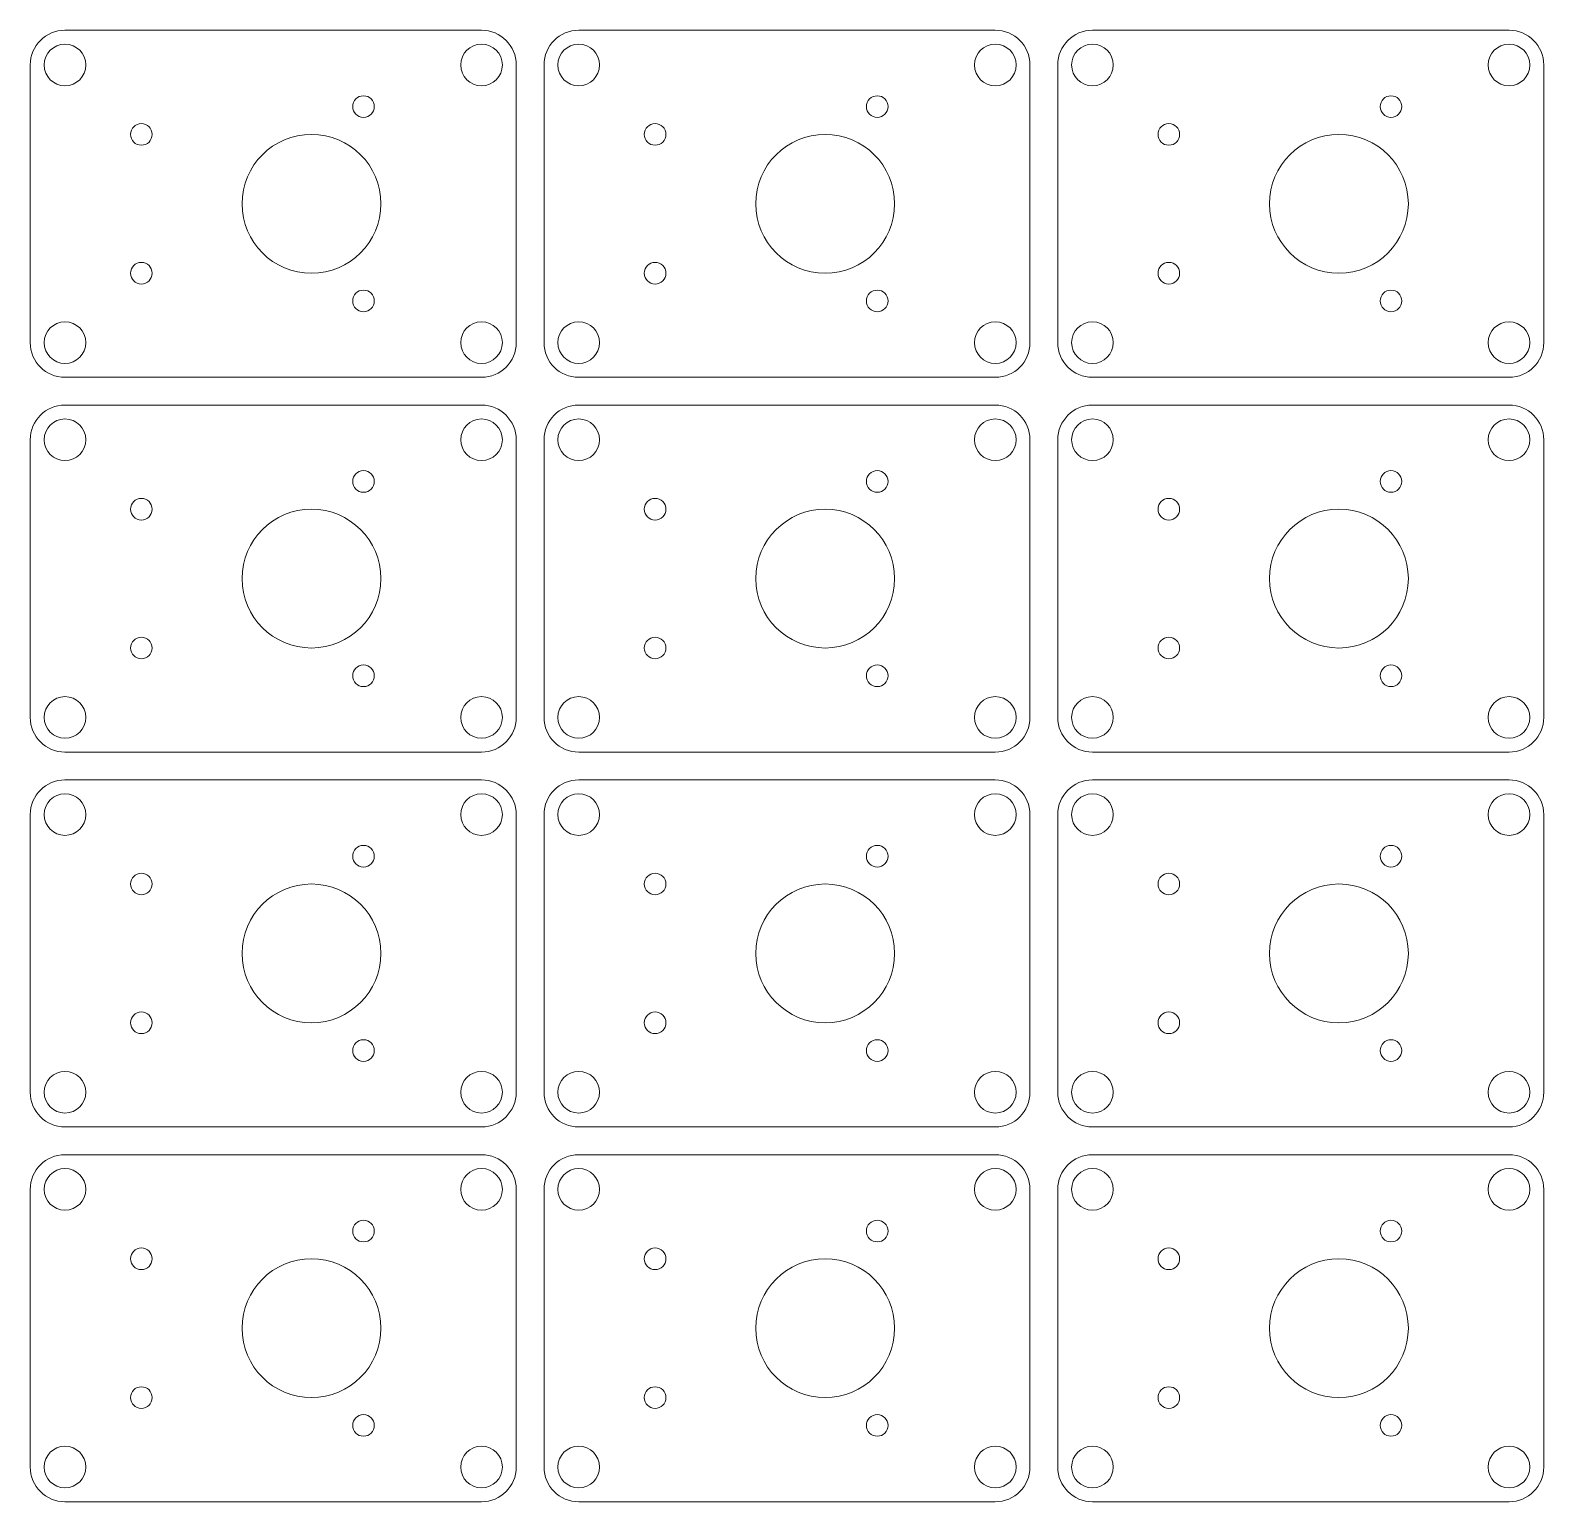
# Model space of a CAD drawing. Header units: inches. Extents: x 0.2 to 11, y 0.2 to 10.7.
import ezdxf

# ---------------------------------------------------------------- set-up
doc = ezdxf.new("R2010")
doc.units = ezdxf.units.IN
doc.layers.get('0').update_dxf_attribs({"color": 1, "linetype": 'CONTINUOUS', "lineweight": 0})

# ---------------------------------------------------------------- blocks, each defined once
blk = doc.blocks.new('FILLET')
at = {"color": 0}
for p, q in [((-38.1, 31.75), (38.1, 31.75)), ((-44.45, -25.4), (-44.45, 25.4)), ((44.45, 25.4), (44.45, -25.4)), ((38.1, -31.75), (-38.1, -31.75))]:
    blk.add_line(p, q, dxfattribs=at)
for centre, radius in [((-38.1, 25.4), 3.81), ((38.1, 25.4), 3.81), ((16.51, 17.78), 1.98), ((-24.13, 12.7), 1.98), ((-24.13, -12.7), 1.98), ((16.51, -17.78), 1.98), ((-38.1, -25.4), 3.81), ((38.1, -25.4), 3.81)]:
    blk.add_circle(centre, radius, dxfattribs=at)
for centre, start, end in [((-38.1, 25.4), 90, 180), ((38.1, 25.4), 0, 90), ((-38.1, -25.4), -180, -90), ((38.1, -25.4), -90, 0)]:
    blk.add_arc(centre, 6.35, start, end, dxfattribs=at)

msp = doc.modelspace()

# ---------------------------------------------------------------- linework, layer by layer
for centre in [(2.175, 9.5), (5.875, 9.5), (9.575, 9.5), (2.175, 6.8), (5.875, 6.8), (9.575, 6.8), (2.175, 4.1), (5.875, 4.1), (9.575, 4.1), (2.175, 1.4), (5.875, 1.4), (9.575, 1.4)]:
    msp.add_circle(centre, 0.5)

# ---------------------------------------------------------------- block references
at = {"xscale": 0.03937, "yscale": 0.03937}
for p in [(1.9, 9.5), (5.6, 9.5), (9.3, 9.5), (1.9, 6.8), (5.6, 6.8), (9.3, 6.8), (1.9, 4.1), (5.6, 4.1), (9.3, 4.1), (1.9, 1.4), (5.6, 1.4), (9.3, 1.4)]:
    msp.add_blockref('FILLET', p, dxfattribs=at)

doc.saveas('drawing.dxf')
